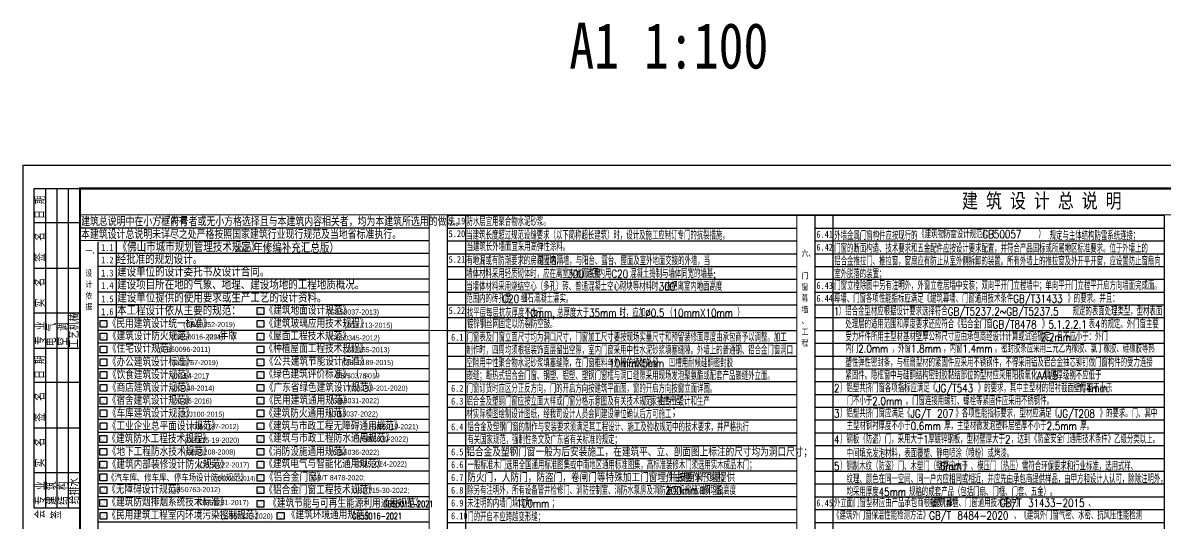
# Model space of a CAD drawing. Extents: x -1041549 to 749950, y -354245 to 17554.
# Drawn here: x -1041549 to -991585, y -116211 to -94311 of the extents above; entities that cross this region are included whole.
import ezdxf
from ezdxf.enums import TextEntityAlignment as Align

# ---------------------------------------------------------------- set-up
doc = ezdxf.new("R2010")
doc.units = 0
doc.header["$LTSCALE"] = 1000
doc.header["$MEASUREMENT"] = 0
doc.linetypes.add('CONTINOUS', pattern=[0])
for name, color, linetype in [('14', 1, 'Continuous'), ('DOTE', 1, 'Continuous'), ('PUB_DIM', 3, 'Continuous'), ('PUB_TEXT', 7, 'Continuous'), ('PUB_TITLE', 4, 'Continuous'), ('text', 7, 'Continuous'), ('可选项', 6, 'Continuous'), ('辅助线', 8, 'CONTINOUS')]:
    doc.layers.add(name, color=color, linetype=linetype)
doc.styles.add('-黑体', font='simhei.ttf', dxfattribs={"width": 0.8})
doc.styles.add('_HZTXT', font='gs_txt.shx', dxfattribs={"width": 0.8, "bigfont": 'HZTXT.shx'})
doc.styles.add('hztxt', font='romand_pkpm', dxfattribs={"bigfont": 'gbcbig'})
doc.styles.add('天正', font='SIMPLEX', dxfattribs={"width": 0.8, "bigfont": 'HZTXT'})

# ---------------------------------------------------------------- blocks, each defined once
blk = doc.blocks.new('*U129')
at = {"layer": '可选项'}
blk.add_lwpolyline([(436722, 3080), (437022, 3080), (437022, 2780), (436722, 2780)], close=True, dxfattribs=at)
blk = doc.blocks.new('*U130')
at = {"layer": '可选项'}
blk.add_lwpolyline([(436722, 3080), (437022, 3080), (437022, 2780), (436722, 2780)], close=True, dxfattribs=at)
at = {"layer": '可选项', "const_width": 6}
blk.add_lwpolyline([(436774, 2858), (436801, 2921), (436854, 2807), (436956, 3063)], dxfattribs=at)
blk = doc.blocks.new('A$Cab9302f2')
at = {"layer": '14', "color": 14}
for p, q in [((0, 460), (0, 14460)), ((0, 14460), (2000, 14460)), ((500, 460), (500, 14460)), ((1000, 460), (1000, 14460)), ((1500, 460), (1500, 14460)), ((2000, 460), (2000, 14460)), ((2000, 12960), (0, 12960)), ((2000, 10960), (0, 10960)), ((2000, 9004), (0, 9004)), ((2000, 7460), (0, 7460)), ((2000, 5960), (0, 5960)), ((2000, 3960), (0, 3960)), ((2000, 2004), (0, 2004)), ((2000, 460), (0, 460))]:
    blk.add_line(p, q, dxfattribs=at)
at = {"layer": '14', "color": 14, "style": 'hztxt', "width": 0.85}
for s, p in [('日 期', (462, 13120)), ('签  名', (466, 11253)), ('实  名', (466, 9253)), ('工艺机械', (1953, 7485)), ('专 业', (472, 7612)), ('电 气', (957, 7554)), ('空 调', (1460, 7572)), ('日 期', (462, 6120)), ('签  名', (466, 4253)), ('实  名', (466, 2253)), ('专 业', (480, 612)), ('建 筑', (967, 606)), ('结 构', (1470, 611)), ('给排水', (1970, 644)), ('会', (470, 11)), ('签', (1174, -13))]:
    blk.add_text(s, height=450, rotation=90, dxfattribs=at).set_placement(p)
blk = doc.blocks.new('$titleblk$00000206')
at = {"layer": '14', "color": 14}
for p, q in [((-140, 20), (0, 20)), ((-140, 0), (-140, 20)), ((-124.56, 0), (-124.56, 20)), ((-105, 0), (-105, 20)), ((-85, 0), (-85, 20)), ((-70, 0), (-70, 20)), ((-54.56, 0), (-54.56, 20)), ((-35, 0), (-35, 20)), ((-15, 0), (-15, 20)), ((0, 20), (0, 0)), ((-140, 15), (0, 15)), ((-140, 10), (0, 10)), ((-140, 5), (0, 5)), ((-140, 0), (0, 0))]:
    blk.add_line(p, q, dxfattribs=at)
at = {"layer": '14', "color": 14, "style": 'hztxt', "width": 0.85}
for s, p in [('会', (-144.49, 15.3)), ('专 业', (-138.47, 15.2)), ('实  名', (-122.07, 15.34)), ('签  名', (-102.07, 15.34)), ('日 期', (-83.4, 15.38)), ('专 业', (-68.48, 15.28)), ('实  名', (-52.07, 15.34)), ('签  名', (-32.07, 15.34)), ('日 期', (-13.4, 15.38)), ('建 筑', (-138.53, 10.33)), ('电 气', (-69.06, 10.43)), ('签', (-144.73, 8.26)), ('结 构', (-138.49, 5.3)), ('空 调', (-68.88, 5.4)), ('给排水', (-138.16, 0.3)), ('工艺机械', (-69.75, 0.47))]:
    blk.add_text(s, height=4.5, dxfattribs=at).set_placement(p)

msp = doc.modelspace()

# ---------------------------------------------------------------- linework, layer by layer
msp.add_lwpolyline([(-958449.1, -101558.4), (-1039049.1, -101558.4), (-1039049.1, -158958.4), (-958449.1, -158958.4)], close=True)
at = {"layer": 'PUB_TITLE'}
msp.add_lwpolyline([(-1041549.1, -159958.4), (-957449.1, -159958.4), (-957449.1, -100558.4), (-1041549.1, -100558.4)], close=True, dxfattribs=at)
msp.add_lwpolyline([(-1041549.1, -159958.4), (-957449.1, -159958.4), (-957449.1, -100558.4), (-1041549.1, -100558.4)], close=True, dxfattribs=at)
at = {"layer": 'PUB_TITLE', "const_width": 100}
msp.add_lwpolyline([(-1039049.1, -158958.4), (-958449.1, -158958.4), (-958449.1, -101558.4), (-1039049.1, -101558.4)], close=True, dxfattribs=at)
msp.add_lwpolyline([(-1039049.1, -158958.4), (-958449.1, -158958.4), (-958449.1, -101558.4), (-1039049.1, -101558.4)], close=True, dxfattribs=at)
at = {"layer": 'text', "const_width": 13.5}
msp.add_lwpolyline([(-1035409.5, -103112.1), (-1035311.6, -103196.1), (-1035158, -102992.9)], dxfattribs=at)
at = {"layer": '可选项'}
for points in [[(-1031306.5, -106777.1), (-1031006.5, -106777.1), (-1031006.5, -107077.1), (-1031306.5, -107077.1)], [(-1038170.4, -107337.1), (-1037870.4, -107337.1), (-1037870.4, -107637.1), (-1038170.4, -107637.1)], [(-1031306.5, -107337.1), (-1031006.5, -107337.1), (-1031006.5, -107637.1), (-1031306.5, -107637.1)], [(-1038170.4, -107897.1), (-1037870.4, -107897.1), (-1037870.4, -108197.1), (-1038170.4, -108197.1)], [(-1031306.5, -107897.1), (-1031006.5, -107897.1), (-1031006.5, -108197.1), (-1031306.5, -108197.1)], [(-1031306.5, -110697.1), (-1031006.5, -110697.1), (-1031006.5, -110997.1), (-1031306.5, -110997.1)], [(-1038177.5, -112377.1), (-1037877.5, -112377.1), (-1037877.5, -112677.1), (-1038177.5, -112677.1)], [(-1031306.5, -112377.1), (-1031006.5, -112377.1), (-1031006.5, -112677.1), (-1031306.5, -112677.1)], [(-1038177.5, -112937.1), (-1037877.5, -112937.1), (-1037877.5, -113237.1), (-1038177.5, -113237.1)], [(-1038177.5, -114057.1), (-1037877.5, -114057.1), (-1037877.5, -114357.1), (-1038177.5, -114357.1)], [(-1031306.5, -114074.9), (-1031006.5, -114074.9), (-1031006.5, -114374.9), (-1031306.5, -114374.9)], [(-1031306.5, -114618.5), (-1031006.5, -114618.5), (-1031006.5, -114918.5), (-1031306.5, -114918.5)], [(-1038177.5, -115177.1), (-1037877.5, -115177.1), (-1037877.5, -115477.1), (-1038177.5, -115477.1)], [(-1031306.5, -115216.4), (-1031006.5, -115216.4), (-1031006.5, -115516.4), (-1031306.5, -115516.4)]]:
    msp.add_lwpolyline(points, close=True, dxfattribs=at)
at = {"layer": '可选项', "const_width": 6}
for points in [[(-1031254.3, -106999.1), (-1031226.9, -106935.6), (-1031174.2, -107050.5), (-1031072.5, -106794)], [(-1038118.2, -107559.1), (-1038090.8, -107495.6), (-1038038.1, -107610.5), (-1037936.4, -107354)], [(-1031254.3, -107559.1), (-1031226.9, -107495.6), (-1031174.2, -107610.5), (-1031072.5, -107354)], [(-1038118.2, -108119.1), (-1038090.8, -108055.6), (-1038038.1, -108170.5), (-1037936.4, -107914)], [(-1031254.3, -108119.1), (-1031226.9, -108055.6), (-1031174.2, -108170.5), (-1031072.5, -107914)], [(-1031254.3, -109239.1), (-1031226.9, -109175.6), (-1031174.2, -109290.5), (-1031072.5, -109034)], [(-1031254.3, -109799.1), (-1031226.9, -109735.6), (-1031174.2, -109850.5), (-1031072.5, -109594)], [(-1031254.3, -110359.1), (-1031226.9, -110295.6), (-1031174.2, -110410.5), (-1031072.5, -110154)], [(-1038118.2, -110919.1), (-1038090.8, -110855.6), (-1038038.1, -110970.5), (-1037936.4, -110714)], [(-1031254.3, -110919.1), (-1031226.9, -110855.6), (-1031174.2, -110970.5), (-1031072.5, -110714)], [(-1031254.3, -112039.1), (-1031226.9, -111975.6), (-1031174.2, -112090.5), (-1031072.5, -111834)], [(-1038125.3, -112599.1), (-1038097.9, -112535.6), (-1038045.2, -112650.5), (-1037943.5, -112394)], [(-1031254.3, -112599.1), (-1031226.9, -112535.6), (-1031174.2, -112650.5), (-1031072.5, -112394)], [(-1031254.3, -114296.9), (-1031226.9, -114233.4), (-1031174.2, -114348.3), (-1031072.5, -114091.8)], [(-1038118.2, -114839.1), (-1038090.8, -114775.6), (-1038038.1, -114890.5), (-1037936.4, -114634)], [(-1031254.3, -114840.5), (-1031226.9, -114776.9), (-1031174.2, -114891.9), (-1031072.5, -114635.4)], [(-1038125.3, -115399.1), (-1038097.9, -115335.6), (-1038045.2, -115450.5), (-1037943.5, -115194)], [(-1031254.3, -115438.4), (-1031226.9, -115374.9), (-1031174.2, -115489.8), (-1031072.5, -115233.4)], [(-1038118.2, -115959.1), (-1038090.8, -115895.6), (-1038038.1, -116010.5), (-1037936.4, -115754)], [(-1030367.8, -115960.5), (-1030340.4, -115896.9), (-1030287.7, -116011.9), (-1030186, -115755.4)]]:
    msp.add_lwpolyline(points, dxfattribs=at)
at = {"layer": '辅助线'}
for p, q in [((-1022974.1, -158958.4), (-1022974.1, -102718.4)), ((-1022974.1, -102734.8), (-1007699.1, -102734.8)), ((-1022974.1, -102734.8), (-1007699.1, -102734.8)), ((-1022174.1, -158958.4), (-1022174.1, -102718.4)), ((-1006899.1, -158974.8), (-1006899.1, -102734.8)), ((-1006099.1, -158958.4), (-1006099.1, -102718.4)), ((-1039049.1, -103278.4), (-1023774.1, -103278.4)), ((-1022974.1, -103294.8), (-1007699.1, -103294.8)), ((-1006899.1, -103294.8), (-991624.1, -103294.8)), ((-1038249.1, -103838.4), (-1023774.1, -103838.4)), ((-1038249.1, -158958.4), (-1038249.1, -103918.4)), ((-1037449.1, -107198.4), (-1037449.1, -103838.4)), ((-1022974.1, -103854.8), (-1007699.1, -103854.8)), ((-1006899.1, -103854.8), (-991624.1, -103854.8)), ((-1038249.1, -104398.4), (-1023774.1, -104398.4)), ((-1022974.1, -104414.8), (-1007699.1, -104414.8)), ((-1006899.1, -104414.8), (-991624.1, -104414.8)), ((-1038249.1, -104958.4), (-1023774.1, -104958.4)), ((-1022974.1, -104974.8), (-1007699.1, -104974.8)), ((-1006899.1, -104974.8), (-991624.1, -104974.8)), ((-1038249.1, -105518.4), (-1023774.1, -105518.4)), ((-1022974.1, -105534.8), (-1007699.1, -105534.8)), ((-1006899.1, -105534.8), (-991624.1, -105534.8)), ((-1038249.1, -106078.4), (-1023774.1, -106078.4)), ((-1022974.1, -106094.8), (-1007699.1, -106094.8)), ((-1006899.1, -106094.8), (-991624.1, -106094.8)), ((-1038249.1, -106638.4), (-1023774.1, -106638.4)), ((-1022974.1, -106654.8), (-1007699.1, -106654.8)), ((-1006899.1, -106654.8), (-991624.1, -106654.8)), ((-1038249.1, -107198.4), (-1023774.1, -107198.4)), ((-1022974.1, -107214.8), (-1007699.1, -107214.8)), ((-1006899.1, -107214.8), (-991624.1, -107214.8)), ((-1038249.1, -107758.4), (-1023774.1, -107758.4)), ((-1022974.1, -107774.8), (-1007699.1, -107774.8)), ((-1006899.1, -107774.8), (-991624.1, -107774.8)), ((-1038249.1, -108318.4), (-1023774.1, -108318.4)), ((-1022974.1, -108334.8), (-1007699.1, -108334.8)), ((-1006899.1, -108334.8), (-991624.1, -108334.8)), ((-1038249.1, -108878.4), (-1023774.1, -108878.4)), ((-1022974.1, -108894.8), (-1007699.1, -108894.8)), ((-1006899.1, -108894.8), (-991624.1, -108894.8)), ((-1038249.1, -109438.4), (-1023774.1, -109438.4)), ((-1022974.1, -109454.8), (-1007699.1, -109454.8)), ((-1006899.1, -109454.8), (-991624.1, -109454.8)), ((-1038249.1, -109998.4), (-1023774.1, -109998.4)), ((-1022974.1, -110014.8), (-1007699.1, -110014.8)), ((-1006899.1, -110014.8), (-991624.1, -110014.8)), ((-1038249.1, -110558.4), (-1023774.1, -110558.4)), ((-1022974.1, -110574.8), (-1007699.1, -110574.8)), ((-1006899.1, -110574.8), (-991624.1, -110574.8)), ((-1023774.1, -111118.4), (-1038249.1, -111118.4)), ((-1022974.1, -111134.8), (-1007699.1, -111134.8)), ((-1006899.1, -111134.8), (-991624.1, -111134.8)), ((-1023774.1, -111678.4), (-1038249.1, -111678.4)), ((-1022974.1, -111694.8), (-1007699.1, -111694.8)), ((-1006899.1, -111694.8), (-991624.1, -111694.8)), ((-1023774.1, -112238.4), (-1038249.1, -112238.4)), ((-1022974.1, -112254.8), (-1007699.1, -112254.8)), ((-1006899.1, -112254.8), (-991624.1, -112254.8)), ((-1038249.1, -112798.4), (-1023774.1, -112798.4)), ((-1022974.1, -112814.8), (-1007699.1, -112814.8)), ((-1006899.1, -112814.8), (-991624.1, -112814.8)), ((-1038249.1, -113358.4), (-1023774.1, -113358.4)), ((-1022974.1, -113374.8), (-1007699.1, -113374.8)), ((-1006899.1, -113374.8), (-991624.1, -113374.8)), ((-1038249.1, -113918.4), (-1023774.1, -113918.4)), ((-1007699.1, -113934.8), (-1022974.1, -113934.8)), ((-1006899.1, -113934.8), (-991624.1, -113934.8)), ((-1038249.1, -114478.4), (-1023774.1, -114478.4)), ((-1007699.1, -114494.8), (-1022974.1, -114494.8)), ((-1006899.1, -114494.8), (-991624.1, -114494.8)), ((-1038249.1, -115038.4), (-1023774.1, -115038.4)), ((-1007699.1, -115054.8), (-1022974.1, -115054.8)), ((-1006899.1, -115054.8), (-991624.1, -115054.8)), ((-1038249.1, -115598.4), (-1023774.1, -115598.4)), ((-1022974.1, -115614.8), (-1007699.1, -115614.8)), ((-1006899.1, -115614.8), (-991624.1, -115614.8)), ((-1038249.1, -116158.4), (-1023774.1, -116158.4)), ((-1022974.1, -116174.8), (-1007699.1, -116174.8)), ((-1006899.1, -116174.8), (-991624.1, -116174.8))]:
    msp.add_line(p, q, dxfattribs=at)
at = {"layer": '辅助线', "const_width": 50}
for points in [[(-958809.8, -102718.4), (-1039049.1, -102718.4)], [(-1023774.1, -158958.4), (-1023774.1, -102718.4)], [(-1023774.1, -141558.4), (-1023774.1, -102718.4)], [(-1007699.1, -102718.4), (-1007699.1, -158958.4)], [(-1007699.1, -102734.8), (-991624.1, -102734.8)], [(-991624.1, -102718.4), (-991624.1, -158958.4)], [(-1023774.1, -103838.4), (-1039049.1, -103838.4)], [(-1023774.1, -107774.8), (-1007699.1, -107774.8)]]:
    msp.add_lwpolyline(points, dxfattribs=at)

# ---------------------------------------------------------------- block references
at = {"layer": 'DOTE'}
msp.add_blockref('A$Cab9302f2', (-1041049.1, -116018.4), dxfattribs=at)
at = {"layer": 'PUB_TITLE', "xscale": 100.0000000000007, "yscale": 100.0000000000007, "zscale": 100.0000000000007, "rotation": 90}
msp.add_blockref('$titleblk$00000206', (-1039049.1, -101558.4), dxfattribs=at)
at = {"layer": '可选项'}
for name, p in [('*U129', (-1474891.9, -111537)), ('*U129', (-1468028.1, -111537)), ('*U129', (-1474891.9, -112097)), ('*U129', (-1468028.1, -112097)), ('*U129', (-1474891.9, -112657)), ('*U129', (-1468028.1, -112657)), ('*U129', (-1474891.9, -113217)), ('*U129', (-1468028.1, -113217)), ('*U129', (-1474891.9, -113777)), ('*U129', (-1474891.9, -114337)), ('*U130', (-1468028.1, -114337)), ('*U129', (-1474891.9, -114897)), ('*U129', (-1468028.1, -114897)), ('*U130', (-1468028.1, -116017)), ('*U130', (-1474899, -116577)), ('*U130', (-1468028.1, -116577)), ('*U129', (-1474891.9, -117697)), ('*U129', (-1474891.9, -118817)), ('*U129', (-1467141.5, -118818.4))]:
    msp.add_blockref(name, p, dxfattribs=at)

# ---------------------------------------------------------------- texts
at = {"layer": 'PUB_DIM', "linetype": 'Continuous', "style": '-黑体', "width": 0.8}
msp.add_text('A1 1:100', height=2000, dxfattribs=at).set_placement((-1013294.4, -96311.1, -4608), align=Align.CENTER)
at = {"layer": 'PUB_TEXT', "style": 'hztxt', "width": 0.8}
for s, p in [('防水层宜用聚合物水泥砂浆。', (-1022144.6, -103198)), ('当建筑长度超过规范设缝要求（以下简称超长建筑）时，设计及施工应制订专门的抗裂措施，', (-1022153.6, -103793.9)), ('外墙金属门窗构件应按现行的', (-1006059.7, -103807.6)), ('规定与主体结构防雷系统连接；', (-996634.5, -103807.6)), ('当建筑长外墙面宜采用高弹性涂料。', (-1022138.9, -104295.3)), ('门窗的断面构造、技术要求和五金配件应按设计要求配置，并符合产品国标或所属地区标准要求。位于外墙上的', (-1006059.7, -104367.6)), ('有地漏或有防潮要求的房间隔墙，', (-1022153.6, -104913.9)), ('覆土内隔墙，与阳台、露台、屋面及室外地面交接的外墙，当', (-1019047, -104913.9)), ('铝合金推拉门、推拉窗，窗扇应有防止从室外侧拆卸的装置。所有外墙上的推拉窗及外开平开窗，应设置防止窗扇向', (-1006059.7, -104927.6)), ('墙体材料采用轻质砌体时，应在离室内地面高度', (-1022153.6, -105473.9)), ('300', (-1017726.7, -105473.9)), ('范围内用', (-1016926.7, -105473.9)), ('C20', (-1015806.7, -105473.9)), ('混凝土捣制与墙体同宽的墙基', (-1014993.3, -105473.9)), (';', (-1011353.3, -105473.9)), ('室外脱落的装置；', (-1006059.7, -105487.6)), ('当墙体材料采用烧结空心（多孔）砖、普通混凝土空心砌块等材料时，应把离室内地面高度', (-1022153.6, -106033.9)), ('300', (-1013731.2, -106033.9)), ('门窗立樘除图中另有注明外，外窗立樘居墙中安装；双向平开门立樘墙中；单向平开门立樘平开启方向墙面完成面。', (-1006059.7, -105994.3)), ('范围内的砖孔用', (-1022153.6, -106564.4)), ('C20', (-1020573.5, -106564.4)), ('细石溻凝土灌实。', (-1019760.2, -106564.4)), ('幕墙、门窗各项性能指标应满足《建筑幕墙、门窗通用技术条件', (-1006071.7, -106560.3)), ('GB/T31433', (-998231.7, -106560.3)), ('》的要求。并且：', (-995858.4, -106560.3)), ('找平层每层抗灰厚度不大于', (-1022128.6, -107184.2)), ('10mm,', (-1019594.2, -107184.2)), ('总厚度大于', (-1018180.8, -107184.2)), ('35mm', (-1016780.8, -107184.2)), ('时，应加', (-1015447.5, -107184.2)), ('%%c0.5', (-1014327.5, -107184.2)), ('（', (-1013407.5, -107184.2)), ('10mmX10mm', (-1013127.5, -107184.2)), ('）', (-1010300.8, -107184.2)), ('1', (-1006071.7, -107119.9)), ('）铝合金型材应根据设计要求选择符合', (-1005858.4, -107119.9)), ('GB/T5237.2~GB/T5237.5', (-1001098.4, -107119.9)), ('规定的表面处理类型，型材表面', (-995631.7, -107119.9)), ('镀锌钢丝网固定以防裂防空鼓。', (-1022128.6, -107681.4)), ('处理层的适用范围和厚度要求还应符合《铝合金门窗', (-1005572.1, -107685.3)), ('GB/T8478', (-999132.1, -107685.3)), ('》', (-996972.1, -107685.3)), ('5.1.2.2.1', (-996692.1, -107685.3)), ('表', (-994932.1, -107685.3)), ('4', (-994652.1, -107685.3)), ('的规定。外门窗主要', (-994385.5, -107685.3)), ('门窗表及门窗立面尺寸均为洞口尺寸，门窗加工尺寸要按现场实量尺寸和预留装修面厚度由承包商予以调整。加工', (-1022143.6, -108263.4)), ('受力杆件所用主型材基材壁厚公称尺寸应由承包商经设计计算或试验确定，且不应小于：外门', (-1005572.1, -108238.8)), ('2.2mm', (-997030.8, -108238.8)), ('内门', (-1005572.1, -108747.7)), ('2.0mm', (-1005012.1, -108747.7)), ('，外窗', (-1003545.5, -108747.7)), ('1.8mm', (-1002705.5, -108747.7)), ('，内窗', (-1001292.1, -108747.7)), ('1.4mm', (-1000452.1, -108747.7)), ('。密封胶条应采用三元乙丙橡胶、氯丁橡胶、硅橡胶等热', (-999038.8, -108747.7)), ('，', (-995564.1, -108238.8)), ('制作时，四周均须根据装饰面层留出空隙，室内门窗采用中性水泥砂浆填塞缝隙。外墙上的普通钢、铝合金门窗洞口', (-1022143.6, -108823.4)), ('空隙用中性聚合物水泥砂浆填塞缝隙，在门窗框料与外墙的接触处留', (-1022143.6, -109383.4)), ('10mmX5mm', (-1015900.7, -109383.4)), ('凹槽用耐候硅酮密封胶', (-1013287.4, -109383.4)), ('塑性弹性密封条，与框扇型材的紧固件应采用不锈钢件，不得采用铝及铝合金抽芯铆钉做门窗构件的受力连接', (-1005572.1, -109363.6)), ('嵌缝；断热式铝合金门窗、钢塑、铝塑、塑钢门窗框与洞口缝隙采用现场发泡聚氨酯或配套产品嵌缝外立面。', (-1022143.6, -109943.4)), ('紧固件。隐框窗中与硅酮结构密封胶黏结部位的型材应采用阳极氧化，其膜厚级别不应低于', (-1005572.1, -109923.6)), ('AA15', (-997190, -109923.6)), ('。', (-995941.3, -109923.6)), ('门窗订货时应区分正反方向，门的开启方向按建筑平面图，窗的开启方向按窗立面详图。', (-1022143.6, -110503.4)), ('2', (-1006071.7, -110481.8)), ('）铝塑共挤门窗各项指标应满足《', (-1005805, -110481.8)), ('JG/T543', (-1001605, -110481.8)), ('》的要求，其中主型材的铝衬截面壁厚窗不小于', (-999778.4, -110481.8)), ('1.4mm', (-995412.5, -110481.8)), ('、', (-993999.2, -110481.8)), ('铝合金及塑钢门窗应按立面大样或门窗分格示意图及有关技术规范，由专业设计和生产', (-1022143.6, -111063.4)), ('厂家按生产型', (-1014377.2, -111055.1)), ('门不小于', (-1005519.2, -111040.1)), ('2.0mm', (-1004399.2, -111040.1)), ('。门窗连接用螺钉、螺栓等紧固件应采用不锈钢件。', (-1002932.5, -111040.1)), ('材实际模图绘制设计图纸，经我司设计人员会同建设单位确认后方可施工', (-1022143.6, -111618.7)), ('3', (-1006071.7, -111584.8)), ('）铝塑共挤门窗应满足《', (-1005805, -111584.8)), ('JG/T', (-1002725, -111584.8)), ('207', (-1001557.3, -111584.8)), ('》各项性能指标要求，型材应满足《', (-1000757.3, -111584.8)), ('JG/T208', (-996277.3, -111584.8)), ('》的要求。门、其中', (-994450.6, -111584.8)), ('铝合金及塑钢门窗的制作与安装要求须满足其工程设计、施工及验收规范中的技术要求，并严格执行', (-1022108.6, -112190.8)), ('主型材钢衬厚度不小于', (-1005517.5, -112132.1)), ('0.6mm', (-1002717.5, -112132.1)), ('厚，主型材微发泡塑料层壁厚不小于', (-1001250.8, -112132.1)), ('2.5mm', (-996770.8, -112132.1)), ('厚。', (-995304.1, -112132.1)), ('有关国家规范，强制性条文及广东省有关标准的规定；', (-1022108.6, -112746)), ('4', (-1006071.7, -112720.9)), ('）钢板（防盗）门，采用大于', (-1005805, -112720.9)), ('1', (-1002165, -112720.9)), ('厚镀锌钢板，型材壁厚大于', (-1001951.7, -112720.9)), ('2', (-998591.7, -112720.9)), ('，达到', (-998325, -112720.9)), ('乙级分类以上。', (-993816.4, -112720.9)), ('中间填充发泡材料，表面覆塑、静电喷涂（喷粉）或烤漆。', (-1005517.5, -113339.8)), ('一般标准木门选用全国通用标准图集或中南地区通用标准图集，高标准装修木门须选用实木成品木门；', (-1022095.7, -113851.4)), ('5', (-1006071.7, -113897)), ('）钢制木纹（防盗）门、木塑门（壁厚应大于', (-1005805, -113897)), ('6mm', (-1001433.8, -113897)), ('）、模压门（热压）需符合环保要求和行业标准，选用式样、', (-1000367.1, -113897)), ('纹理、颜色在同一空间、同一户内应相同或相近，并应先由承包商提供样品，由甲方和设计人认可，除除注明外，', (-1005517.5, -114459.8)), ('除另有注明外，所有设备管井检修门、消防控制室、消防水泵房及消防发电机房储油间均设高度', (-1022111.5, -114962.8)), ('200mm', (-1013447, -114962.8)), ('的门槛；', (-1011847, -114962.8)), ('均采用厚度', (-1005517.5, -115019.8)), ('45mm', (-1004117.5, -115019.8)), ('规格的成套产品（包括门扇、门框、门套、五金）。', (-1002784.1, -115019.8)), ('未注明的内墙门垛均为', (-1022111.5, -115522.8)), ('100mm', (-1019960.3, -115522.8)), ('；', (-1018413.7, -115522.8)), ('外立面门窗型材应由产品承包商根据现行的', (-1006071.7, -115504.9)), ('门的开启不应跨越变形缝；', (-1022111.5, -116125.9))]:
    msp.add_text(s, height=350, dxfattribs=at).set_placement(p)
at = {"layer": 'PUB_TITLE', "style": '-黑体', "width": 0.8}
msp.add_text('建 筑 设 计 总 说 明', height=640, dxfattribs=at).set_placement((-1000469.2, -102419.3))
at = {"layer": 'PUB_TITLE', "color": 7, "style": '天正'}
for s, height, width, p in [('《建筑节能与可再生能源利用通用规范》', 350, 0.8, (-1030815.1, -115529)), ('GB55015-2021', 280, 0.6, (-1025780.3, -115511)), ('《建筑环境通用规范》', 350, 0.8, (-1030002.7, -116030)), ('GB55016-2021', 280, 0.6, (-1027151.1, -116041.6))]:
    msp.add_text(s, height=height, dxfattribs=dict(at, width=width)).set_placement(p)
at = {"layer": 'text', "width": 0.8}
for s, height, style, p in [('建筑总说明中在小方框内有', 360, '_HZTXT', (-1039001.9, -103207.5)), ('“', 360, '_HZTXT', (-1035615, -103116.6)), ('”', 360, '_HZTXT', (-1035232.7, -103116.6)), ('符号者或无小方格选择且与本建筑内容相关者，均为本建筑所选用的做法。', 360, '_HZTXT', (-1035074.2, -103207.5)), ('5.19', 301.69, '-黑体', (-1022924.1, -103131.2)), ('本建筑设计总说明未详尽之处严格按照国家建筑行业现行规范及当地省标准执行。', 360, '_HZTXT', (-1039001.9, -103767.5)), ('5.20', 301.69, '-黑体', (-1022924.1, -103691.2)), ('6.41', 301.69, '-黑体', (-1006838.3, -103719)), ('一、', 262.87, '-黑体', (-1038811.6, -104416.4)), ('1.1', 301.69, '-黑体', (-1038123.9, -104298.8)), ('六、', 262.87, '-黑体', (-1007491.4, -104533.4)), ('6.42', 301.69, '-黑体', (-1006838.3, -104279)), ('1.2', 301.69, '-黑体', (-1038123.9, -104842.3)), ('经批准的规划设计。', 400, '_HZTXT', (-1037445.4, -104871.6)), ('5.21', 301.69, '-黑体', (-1022924.1, -104811.2)), ('设', 262.9, '-黑体', (-1038811.6, -105396.4)), ('1.3', 301.69, '-黑体', (-1038123.9, -105414.6)), ('建设单位的设计委托书及设计合同。', 400, '_HZTXT', (-1037426.8, -105418.2)), ('门', 262.9, '-黑体', (-1007491.4, -105513.4)), ('计', 262.9, '-黑体', (-1038811.6, -105886.4)), ('1.4', 301.69, '-黑体', (-1038123.9, -105956.7)), ('建设项目所在地的气象、地理、建设场地的工程地质概况。', 400, '_HZTXT', (-1037426.8, -105983.1)), ('窗', 262.9, '-黑体', (-1007491.4, -106003.4)), ('6.43', 301.69, '-黑体', (-1006838.3, -105959)), ('依', 262.9, '-黑体', (-1038811.6, -106376.4)), ('1.5', 301.69, '-黑体', (-1038123.9, -106543.4)), ('建设单位提供的使用要求或生产工艺的设计资料。', 400, '_HZTXT', (-1037419.5, -106552.2)), ('幕', 262.9, '-黑体', (-1007491.4, -106493.4)), ('6.44', 301.69, '-黑体', (-1006838.3, -106519)), ('据', 262.9, '-黑体', (-1038811.6, -106866.4)), ('1.6', 301.69, '-黑体', (-1038123.9, -107106.9)), ('本工程设计依从主要的规范：', 400, '_HZTXT', (-1037426.8, -107113.6)), ('《建筑地面设计规范》', 350, '_HZTXT', (-1030972.5, -107083.1)), ('(GB50037-2013)', 227.5, '_HZTXT', (-1028234.1, -107083.1)), ('5.22', 301.69, '-黑体', (-1022924.1, -107051.2)), ('墙', 262.9, '-黑体', (-1007491.4, -106983.4)), ('《民用建筑设计统一标准》', 350, '_HZTXT', (-1037832.1, -107666.1)), ('(GB50352-2019)', 227.5, '_HZTXT', (-1034532.4, -107630.3)), ('《建筑玻璃应用技术规程》', 350, '_HZTXT', (-1030972.5, -107659.5)), ('(JGJ 113-2015)', 227.5, '_HZTXT', (-1027494.1, -107659.5)), ('、', 262.9, '-黑体', (-1007491.4, -107473.4)), ('《建筑设计防火规范》', 350, '_HZTXT', (-1037824.2, -108205)), ('年版', 350, '_HZTXT', (-1032932.8, -108167.2)), ('《屋面工程技术规范》', 350, '_HZTXT', (-1030979.2, -108206.6)), ('工', 262.9, '-黑体', (-1007491.4, -107963.4)), ('《住宅设计规范》', 350, '_HZTXT', (-1037828, -108750.4)), ('(GB50016-2014)', 227.5, '_HZTXT', (-1035052.5, -108167.2)), ('(2018', 227.5, '_HZTXT', (-1033478.8, -108167.2)), (')', 227.5, '_HZTXT', (-1032372.8, -108167.2)), ('《种植屋面工程技术规程》', 350, '_HZTXT', (-1030978.2, -108754.8)), ('(GB50345-2012)', 227.5, '_HZTXT', (-1028201.5, -108212.9)), ('6.1', 301.69, '-黑体', (-1022819.9, -108220.7)), ('程', 262.9, '-黑体', (-1007491.4, -108453.4)), ('(GB50096-2011)', 227.5, '_HZTXT', (-1035611.6, -108717.4)), ('(JGJ155-2013)', 227.5, '_HZTXT', (-1027531.7, -108733.3)), ('《办公建筑设计标准》', 350, '_HZTXT', (-1037828.2, -109347.1)), ('(JGJ/T', 227.5, '_HZTXT', (-1035020.7, -109293.3)), ('67-2019)', 227.5, '_HZTXT', (-1034228.7, -109293.3)), ('《公共建筑节能设计标准》', 350, '_HZTXT', (-1030964.5, -109316.7)), ('(GB50189-2015)', 227.5, '_HZTXT', (-1027610.3, -109291.8)), ('《饮食建筑设计规范》', 350, '_HZTXT', (-1037828.2, -109907.1)), ('(JGJ', 227.5, '_HZTXT', (-1035029.7, -109878.6)), ('64-2017', 227.5, '_HZTXT', (-1034501.1, -109878.6)), (')', 227.5, '_HZTXT', (-1033553.3, -109878.6)), ('《绿色建筑评价标准》（', 350, '_HZTXT', (-1030978.2, -109874.8)), ('GB/T', 227.5, '_HZTXT', (-1027898.2, -109874.8)), ('50378-', 227.5, '_HZTXT', (-1027369.7, -109874.8)), ('2019', 227.5, '_HZTXT', (-1026622.7, -109874.8)), ('）', 350, '_HZTXT', (-1026185.9, -109874.8)), ('《商店建筑设计规范》', 350, '_HZTXT', (-1037828.2, -110467.1)), ('(JGJ48-2014)', 227.5, '_HZTXT', (-1035029.7, -110412.8)), ('《广东省绿色建筑设计规范》', 350, '_HZTXT', (-1030964.3, -110467.1)), ('(DBJ/T', 227.5, '_HZTXT', (-1027287.7, -110413.3)), ('15-201-2020)', 227.5, '_HZTXT', (-1026540.8, -110413.3)), ('6.2', 301.69, '-黑体', (-1022819.9, -110460.7)), ('《宿舍建筑设计规范》', 350, '_HZTXT', (-1037835.3, -111027.1)), ('(JGJ', 227.5, '_HZTXT', (-1035027.8, -110973.3)), ('36-2016)', 227.5, '_HZTXT', (-1034499.2, -110973.3)), ('《民用建筑通用规范》', 350, '_HZTXT', (-1030965.2, -111019.6)), ('(GB', 227.5, '_HZTXT', (-1028104.4, -110962.8)), ('55031-2022)', 227.5, '_HZTXT', (-1027685, -110962.8)), ('6.3', 301.69, '-黑体', (-1022819.9, -111020.7)), ('《车库建筑设计规范》', 350, '_HZTXT', (-1037828.2, -111587.1)), ('(JGJ100-2015)', 227.5, '_HZTXT', (-1034755.7, -111555.8)), ('《建筑防火通用规范》', 350, '_HZTXT', (-1030987.3, -111587.1)), ('(GB', 227.5, '_HZTXT', (-1028161.6, -111543.1)), ('55037-2022)', 227.5, '_HZTXT', (-1027742.3, -111543.1)), ('；', 400, '_HZTXT', (-1013170.8, -111540.8)), ('《工业企业总平面设计规范》', 350, '_HZTXT', (-1037835.3, -112147.1)), ('(GB', 227.5, '_HZTXT', (-1034244, -112093.3)), ('50187-2012)', 227.5, '_HZTXT', (-1033824.6, -112093.3)), ('《建筑与市政工程无障碍通用规范》', 350, '_HZTXT', (-1030987.3, -112147.1)), ('(GB', 227.5, '_HZTXT', (-1026403.2, -112103.1)), ('55019-2021)', 227.5, '_HZTXT', (-1025983.9, -112103.1)), ('6.4', 301.69, '-黑体', (-1022819.9, -112148.1)), ('《建筑防水工程技术规程》', 350, '_HZTXT', (-1037851, -112703.9)), ('《建筑与市政工程防水通用规范》', 350, '_HZTXT', (-1030976.3, -112677)), ('(GB', 227.5, '_HZTXT', (-1026831.7, -112644)), ('55030-2022)', 227.5, '_HZTXT', (-1026412.4, -112644)), ('《地下工程防水技术规范》', 350, '_HZTXT', (-1037835.3, -113267.1)), ('(DBJ/T', 227.5, '_HZTXT', (-1034483.3, -112694.6)), ('15-19-2020)', 227.5, '_HZTXT', (-1033736.3, -112694.6)), ('《消防设施通用规范》', 350, '_HZTXT', (-1030987.3, -113267.1)), ('铝合金及塑钢门窗一般为后安装施工，在建筑平、立、剖面图上标注的尺寸均为洞口尺寸；', 350, '_HZTXT', (-1022152, -113287.2)), ('(GB50108-2008)', 227.5, '_HZTXT', (-1034515.7, -113213.3)), ('《建筑电气与智能化通用规范》', 350, '_HZTXT', (-1030987.7, -113800.6)), ('(GB', 227.5, '_HZTXT', (-1028103.8, -113223.1)), ('55036-2022)', 227.5, '_HZTXT', (-1027684.5, -113223.1)), ('6.5', 301.69, '-黑体', (-1022819.9, -113244.5)), ('《建筑内部装修设计防火规范》', 350, '_HZTXT', (-1037835.3, -113827.1)), ('(GB50222-2017)', 227.5, '_HZTXT', (-1033909.2, -113773.3)), ('(GB55024-2022)', 227.5, '_HZTXT', (-1027017.2, -113733.3)), ('6.6', 301.69, '-黑体', (-1022819.9, -113801.9)), ('《汽车库、修车库、停车场设计防火规范》', 300, '_HZTXT', (-1037858.3, -114387.1)), ('(GB50067-2014)', 195, '_HZTXT', (-1033326.6, -114343.1)), ('《铝合金门窗》', 350, '_HZTXT', (-1030964.3, -114388.4)), ('GB/T 8478-2020;', 227.5, '_HZTXT', (-1028916.2, -114334.7)), ('6.7', 301.69, '-黑体', (-1022819.9, -114360.1)), ('防火门，人防门，防盗门，卷闸门等特殊加工门窗埋件由制作厂家提供', 350, '_HZTXT', (-1022111.5, -114402.8)), (',', 227.5, '_HZTXT', (-1013431.5, -114402.8)), ('并按要求预埋；', 350, '_HZTXT', (-1013322.3, -114402.8)), ('《无障碍设计规范》', 350, '_HZTXT', (-1037858.7, -114919.2)), ('(GB50763-2012)', 227.5, '_HZTXT', (-1035181.6, -114851.9)), ('《铝合金门窗工程技术规范》', 350, '_HZTXT', (-1030987.3, -114947.1)), (' DBJ/T15-30-2022;', 227.5, '_HZTXT', (-1027210.6, -114888.3)), ('6.8', 301.69, '-黑体', (-1022819.9, -114920.1)), ('《建筑防烟排烟系统技术标准》', 350, '_HZTXT', (-1037849.1, -115474.8)), ('(GB51251-2017)', 227.5, '_HZTXT', (-1033935.9, -115422.2)), ('6.9', 301.69, '-黑体', (-1022819.9, -115480.1)), ('6.45', 301.69, '-黑体', (-1006838.3, -115479)), ('《民用建筑工程室内环境污染控制规范》', 350, '_HZTXT', (-1037851, -116048.4)), ('(GB50325-2020)', 227.5, '_HZTXT', (-1032882.3, -116013)), ('6.10', 301.69, '-黑体', (-1022819.9, -116040.1))]:
    msp.add_text(s, height=height, dxfattribs=dict(at, style=style)).set_placement(p)
at = {"layer": 'text', "color": 4, "style": 'hztxt', "width": 0.8}
for s, p in [('《建筑物防雷设计规范》（', (-1002383, -103737.5)), ('GB50057', (-999580.5, -103737.5)), ('）', (-997129.6, -103737.5)), ('《防盗安全门通用技术条件》', (-997456.7, -112700.1)), ('《建筑幕墙、门窗通用技术条件》', (-1002020.9, -115498.7)), ('GB/T', (-998818.6, -115498.7)), ('31433-2015', (-997584.1, -115498.7)), ('、', (-994944.1, -115498.7)), ('《建筑外门窗保温性能检测方法》', (-1006108.3, -116049.7)), ('GB/T', (-1001908.3, -116049.7)), ('8484-2020', (-1000673.8, -116049.7)), ('、《建筑外门窗气密、水密、抗风压性能检测', (-998193.8, -116049.7))]:
    msp.add_text(s, height=350, dxfattribs=at).set_placement(p)
at = {"layer": 'text', "color": 6, "style": '_HZTXT', "width": 0.8}
for s, height, p in [('《佛山市城市规划管理技术规定》（', 400, (-1037399.9, -104334.9)), ('2020', 260, (-1032279.9, -104334.9)), ('年修编补充汇总版）', 400, (-1031469, -104377.4))]:
    msp.add_text(s, height=height, dxfattribs=at).set_placement(p)

doc.saveas('drawing.dxf')
